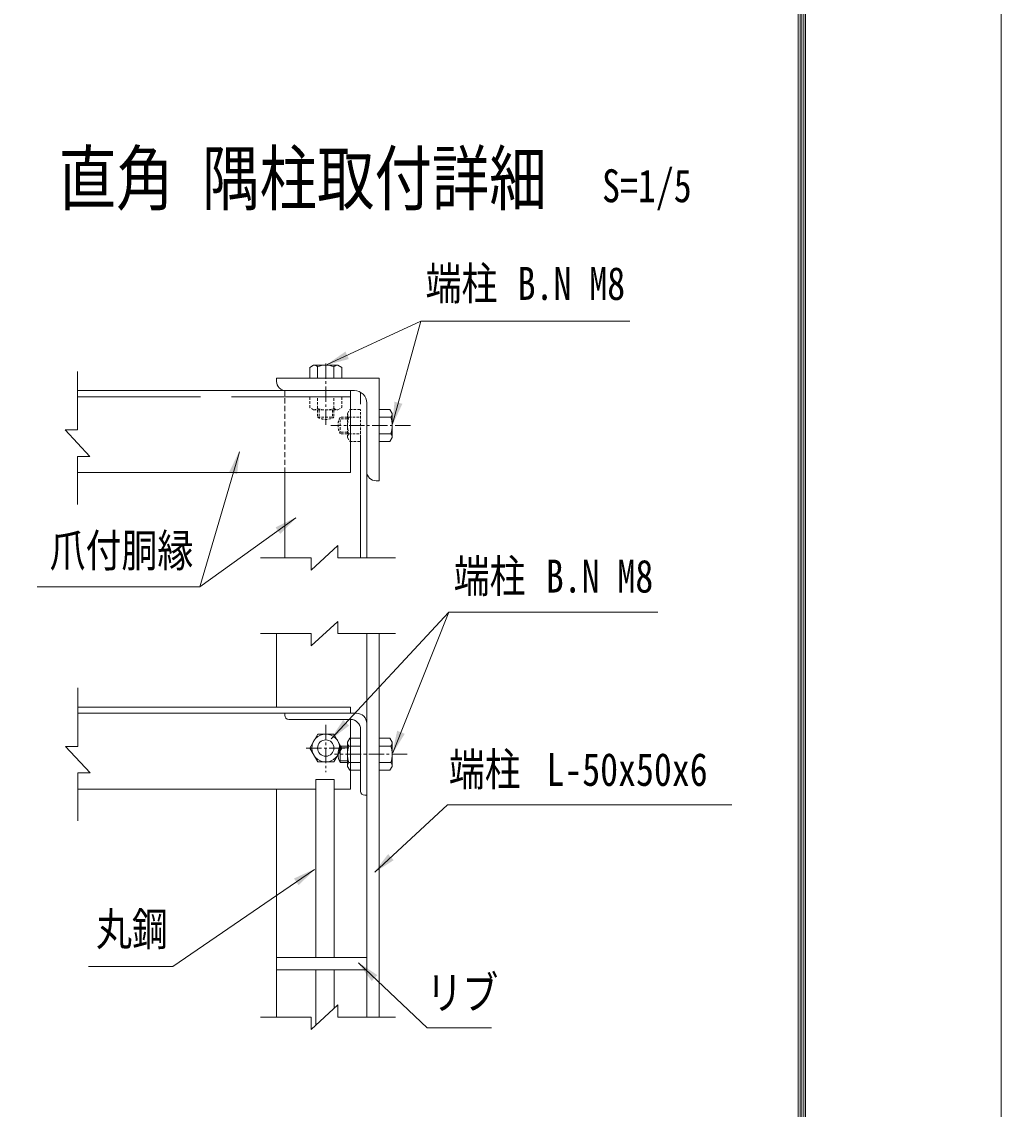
# Model space of a CAD drawing. Units: millimetres, scale not verified, with parts at other scales. Extents: x -4455 to 4455, y -3150 to 3150.
# Drawn here: x 3022 to 4455, y -973 to 619 of the extents above; entities that cross this region are included whole.
import ezdxf
from ezdxf.enums import TextEntityAlignment as Align

# ---------------------------------------------------------------- set-up
doc = ezdxf.new("R2010")
doc.units = ezdxf.units.MM
doc.header["$LTSCALE"] = 30
for name, pattern in [('DASHED', [7.5, 6, -1.5]), ('USER1', [1.125, 0.75, -0.125, 0.125, -0.125]), ('USER3', [0.1875, 0.125, -0.0625]), ('USER5', [0.375, 0.25, -0.125])]:
    doc.linetypes.add(name, pattern=pattern)
for name, color, linetype, lineweight in [('0-0_D-STR-TXT', 3, 'Continuous', 13), ('0-1_D-BMK', 2, 'USER1', 13), ('0-3_D-STR1', 1, 'Continuous', 18), ('0-6_D-STR3', 3, 'Continuous', 13), ('0-8_D-STR2', 2, 'Continuous', 13), ('0-9_D-STR-DIM', 1, 'Continuous', 18), ('0-B_5寸法', 1, 'Continuous', 18), ('1-1_7詳細', 3, 'Continuous', 18), ('1-2_D-TTL', 7, 'Continuous', 9)]:
    doc.layers.add(name, color=color, linetype=linetype, lineweight=lineweight)
doc.layers.add('0-D_D-TTL-TXT', color=7, linetype='Continuous')
doc.styles.add('ＭＳ ゴシック', font='')
doc.styles.get('ＭＳ ゴシック').set_extended_font_data('MS Gothic')

msp = doc.modelspace()

# ---------------------------------------------------------------- linework, layer by layer
at = {"layer": '0-0_D-STR-TXT'}
for p, q in [((3282.54, -208.29), (3422.83, -107.21)), ((3646.85, -245.49), (3564.8, -451.12))]:
    msp.add_line(p, q, dxfattribs=at)
for points in [[(3911.51, 180.49), (3605.7, 180.49), (3468.84, 117.12)], [(3044.55, -208.29), (3282.54, -208.29), (3340.27, -10.71)], [(3952.66, -245.49), (3646.85, -245.49), (3474.64, -430.82)], [(4060.9, -527.44), (3645.07, -527.44), (3538.37, -625.66)], [(3709.22, -853.74), (3615.3, -853.74), (3514.68, -758.8)]]:
    msp.add_lwpolyline(points, dxfattribs=at)
at = {"layer": '0-0_D-STR-TXT', "color": 7, "lineweight": 9}
msp.add_lwpolyline([(3119.65, -764.16), (3242.92, -764.16), (3450.17, -621.84)], dxfattribs=at)
at = {"layer": '0-0_D-STR-TXT'}
for points in [[(3466.75, 116.15), (3495.54, 136.08), (3500.57, 125.21)], [(3340.92, -8.5), (3336.99, -43.3), (3325.49, -39.94)], [(3424.69, -105.87), (3400.2, -130.9), (3393.2, -121.18)], [(3473.08, -432.51), (3492.17, -403.15), (3500.95, -411.31)], [(3563.95, -453.26), (3571.17, -419), (3582.3, -423.44)], [(3536.68, -627.22), (3558.01, -599.45), (3566.12, -608.26)], [(3513.01, -757.22), (3542.21, -776.54), (3533.99, -785.26)]]:
    msp.add_solid(points, dxfattribs=at)
at = {"layer": '0-0_D-STR-TXT', "color": 7}
msp.add_solid([(3452.06, -620.53), (3427.02, -645), (3420.23, -635.13)], dxfattribs=at)
at = {"layer": '0-1_D-BMK'}
for p, q in [((3466.75, 28.85), (3466.75, 121.21)), ((3590.75, 27.95), (3474.3, 27.95)), ((3466.75, -410.07), (3466.75, -479.46)), ((3438.19, -444.26), (3495.31, -444.26)), ((3585.85, -453.26), (3479.62, -453.26))]:
    msp.add_line(p, q, dxfattribs=at)
at = {"layer": '0-3_D-STR1'}
for p, q in [((3394.75, 96.95), (3394.75, 92.45)), ((3544.75, 96.95), (3394.75, 96.95)), ((3544.75, -53.05), (3544.75, 96.95)), ((3103.58, 78.95), (3499.75, 78.95)), ((3502.75, 78.95), (3394.75, 78.95)), ((3508.75, 78.95), (3408.25, 78.95)), ((3526.75, 60.95), (3526.75, -39.55)), ((3103.58, -41.05), (3502.75, -41.05)), ((3406.75, -165.78), (3406.75, -41.05)), ((3526.75, -165.78), (3526.75, -32.05)), ((3544.75, -53.05), (3540.25, -53.05)), ((3394.75, -384.26), (3394.75, -276.77)), ((3526.75, -838.12), (3526.75, -276.77)), ((3544.75, -838.12), (3544.75, -276.77)), ((3103.75, -384.26), (3499.75, -384.26)), ((3103.75, -393.26), (3499.75, -393.26)), ((3502.75, -384.26), (3394.75, -384.26)), ((3511.75, -393.26), (3406.75, -393.26)), ((3417.25, -384.26), (3417.55, -384.26)), ((3502.75, -402.26), (3412.75, -402.26)), ((3502.75, -504.26), (3502.75, -402.26)), ((3526.75, -513.26), (3526.75, -408.26)), ((3517.75, -507.26), (3517.75, -417.26)), ((3103.75, -504.26), (3452.06, -504.26)), ((3394.75, -838.12), (3394.75, -504.26)), ((3479.06, -504.26), (3502.75, -504.26)), ((3526.75, -513.26), (3523.75, -513.26))]:
    msp.add_line(p, q, dxfattribs=at)
at = {"layer": '0-3_D-STR1', "linetype": 'DASHED'}
for p, q in [((3103.58, 69.95), (3502.75, 69.95)), ((3517.75, -165.78), (3517.75, 76.54))]:
    msp.add_line(p, q, dxfattribs=at)
at = {"layer": '0-3_D-STR1'}
for centre, radius, start, end in [((3408.25, 92.45), 13.5, 180, 270.00009), ((3508.75, 60.95), 18, 0.00001, 90.00008), ((3540.25, -39.55), 13.5, 180, 270), ((3511.75, -408.26), 15, 0, 90), ((3523.75, -507.26), 6, 180, 270)]:
    msp.add_arc(centre, radius, start, end, dxfattribs=at)
at = {"layer": '0-6_D-STR3'}
for p, q in [((3448.99, 116.15), (3443.23, 112.82)), ((3443.23, 112.82), (3443.23, 96.95)), ((3448.99, 116.15), (3484.51, 116.15)), ((3454.75, 114.09), (3454.75, 96.95)), ((3478.75, 114.09), (3478.75, 96.95)), ((3484.51, 116.15), (3490.27, 112.82)), ((3490.27, 112.82), (3490.27, 96.95)), ((3560.62, 51.47), (3544.75, 51.47)), ((3544.75, 4.43), (3544.75, 51.47)), ((3563.95, 45.71), (3560.62, 51.47)), ((3561.89, 39.95), (3544.75, 39.95)), ((3563.95, 10.19), (3563.95, 45.71)), ((3561.89, 15.95), (3544.75, 15.95)), ((3560.62, 4.43), (3544.75, 4.43)), ((3563.95, 10.19), (3560.62, 4.43)), ((3517.75, -476.78), (3517.75, -429.74)), ((3560.62, -429.74), (3544.75, -429.74)), ((3544.75, -476.78), (3544.75, -429.74)), ((3563.95, -435.5), (3560.62, -429.74)), ((3487.89, -465.26), (3487.89, -441.26)), ((3498.55, -441.26), (3487.89, -441.26)), ((3498.55, -471.02), (3498.55, -435.5)), ((3500.61, -441.26), (3517.75, -441.26)), ((3561.89, -441.26), (3544.75, -441.26)), ((3563.95, -471.02), (3563.95, -435.5)), ((3498.55, -465.26), (3487.89, -465.26)), ((3498.55, -471.02), (3501.87, -476.78)), ((3500.61, -465.26), (3517.75, -465.26)), ((3501.87, -476.78), (3517.75, -476.78)), ((3561.89, -465.26), (3544.75, -465.26)), ((3560.62, -476.78), (3544.75, -476.78)), ((3563.95, -471.02), (3560.62, -476.78)), ((3526.75, -750.75), (3394.75, -750.75)), ((3526.75, -768.75), (3394.75, -768.75))]:
    msp.add_line(p, q, dxfattribs=at)
at = {"layer": '0-6_D-STR3', "color": 1, "linetype": 'USER3'}
for p, q in [((3443.23, 69.95), (3490.27, 69.95)), ((3443.23, 54.07), (3443.23, 69.95)), ((3454.75, 52.81), (3454.75, 69.95)), ((3478.75, 52.81), (3478.75, 69.95)), ((3448.99, 50.75), (3443.23, 54.07)), ((3448.99, 50.75), (3484.51, 50.75)), ((3454.75, 50.75), (3454.75, 40.09)), ((3457.15, 50.75), (3457.15, 38.88)), ((3476.35, 50.75), (3476.35, 38.88)), ((3478.75, 50.75), (3478.75, 40.09)), ((3517.75, 4.43), (3517.75, 51.47)), ((3454.75, 40.09), (3478.75, 40.09)), ((3498.55, 37.55), (3486.68, 37.55)), ((3487.89, 15.95), (3487.89, 39.95)), ((3498.55, 39.95), (3487.89, 39.95)), ((3498.55, 10.19), (3498.55, 45.71)), ((3500.61, 39.95), (3517.75, 39.95)), ((3498.55, 18.35), (3486.68, 18.35)), ((3498.55, 15.95), (3487.89, 15.95)), ((3500.61, 15.95), (3517.75, 15.95)), ((3498.55, 10.19), (3501.87, 4.43)), ((3501.87, 4.43), (3517.75, 4.43))]:
    msp.add_line(p, q, dxfattribs=at)
at = {"layer": '0-6_D-STR3', "color": 1}
for p, q in [((3498.55, -443.66), (3486.68, -443.66)), ((3498.55, -462.86), (3486.68, -462.86))]:
    msp.add_line(p, q, dxfattribs=at)
at = {"layer": '0-6_D-STR3', "color": 1, "linetype": 'USER3'}
for points in [[(3484.51, 50.75), (3490.27, 54.07), (3490.27, 69.95)], [(3498.55, 45.71), (3501.87, 51.47), (3517.75, 51.47)]]:
    msp.add_lwpolyline(points, dxfattribs=at)
at = {"layer": '0-6_D-STR3'}
msp.add_lwpolyline([(3490.27, -444.26), (3478.51, -423.89), (3454.99, -423.89), (3443.23, -444.26), (3454.99, -464.63), (3478.51, -464.63)], close=True, dxfattribs=at)
msp.add_lwpolyline([(3498.55, -435.5), (3501.87, -429.74), (3517.75, -429.74)], dxfattribs=at)
for radius in [20.4, 12]:
    msp.add_circle((3466.75, -444.26), radius, dxfattribs=at)
for centre, radius, start, end in [((3448.99, 107.06), 9.09, 50.6618, 90), ((3466.75, 80.15), 36, 70.52878, 109.47122), ((3484.51, 107.06), 9.09, 90, 129.3382), ((3554.86, 45.71), 9.09, 320.6618, 0), ((3527.95, 27.95), 36, 340.52878, 19.47122), ((3554.86, 10.19), 9.09, 0, 39.3382), ((3508.67, -453.26), 24, 150, 210), ((3507.64, -435.5), 9.09, 180, 219.3382), ((3534.55, -453.26), 36, 160.52878, 199.47122), ((3554.86, -435.5), 9.09, 320.6618, 0), ((3527.95, -453.26), 36, 340.52878, 19.47122), ((3507.64, -471.02), 9.09, 140.6618, 180), ((3554.86, -471.02), 9.09, 0, 39.3382)]:
    msp.add_arc(centre, radius, start, end, dxfattribs=at)
at = {"layer": '0-6_D-STR3', "color": 1, "linetype": 'USER3'}
for centre, radius, start, end in [((3448.99, 59.84), 9.09, 270, 309.3382), ((3466.75, 86.75), 36, 250.52878, 289.47122), ((3484.51, 59.84), 9.09, 230.6618, 270), ((3466.75, 60.87), 24, 240, 300), ((3508.67, 27.95), 24, 150, 210), ((3507.64, 45.71), 9.09, 180, 219.3382), ((3534.55, 27.95), 36, 160.52878, 199.47122), ((3507.64, 10.19), 9.09, 140.6618, 180)]:
    msp.add_arc(centre, radius, start, end, dxfattribs=at)
at = {"layer": '0-8_D-STR2', "color": 7, "lineweight": 9}
for p, q in [((3452.06, -750.75), (3452.06, -490.32)), ((3452.06, -490.32), (3479.06, -490.32)), ((3479.06, -750.75), (3479.06, -490.32)), ((3452.06, -849.95), (3452.06, -768.75)), ((3479.06, -824.88), (3479.06, -768.75))]:
    msp.add_line(p, q, dxfattribs=at)
at = {"layer": '0-9_D-STR-DIM', "color": 4, "lineweight": 13}
for p, q in [((3103.58, 21.39), (3103.58, 106.97)), ((3085.58, 21.39), (3121.58, -17.39)), ((3103.58, 21.39), (3085.58, 21.39)), ((3103.58, -17.39), (3103.58, -87.58)), ((3103.58, -17.39), (3121.58, -17.39)), ((3445.43, -183.78), (3484.2, -147.78)), ((3484.2, -165.78), (3484.2, -147.78)), ((3445.43, -165.78), (3371.21, -165.78)), ((3445.43, -165.78), (3445.43, -183.78)), ((3484.2, -165.78), (3568.88, -165.78)), ((3445.43, -294.77), (3484.2, -258.77)), ((3484.2, -276.77), (3484.2, -258.77)), ((3445.43, -276.77), (3371.21, -276.77)), ((3445.43, -276.77), (3445.43, -294.77)), ((3484.2, -276.77), (3568.88, -276.77)), ((3445.43, -856.12), (3484.2, -820.12)), ((3484.2, -838.12), (3484.2, -820.12)), ((3445.43, -838.12), (3371.21, -838.12)), ((3445.43, -838.12), (3445.43, -856.12)), ((3484.2, -838.12), (3568.88, -838.12))]:
    msp.add_line(p, q, dxfattribs=at)
at = {"layer": '0-B_5寸法', "color": 3}
msp.add_line((3605.7, 180.49), (3564.56, 30.17), dxfattribs=at)
msp.add_solid([(3563.95, 27.95), (3567.28, 62.81), (3578.84, 59.64)], dxfattribs=at)
at = {"layer": '1-1_7詳細', "color": 1, "linetype": 'USER5'}
msp.add_line((3406.75, -41.05), (3406.75, 79.03), dxfattribs=at)
at = {"layer": '1-1_7詳細', "color": 7, "lineweight": 9}
for p, q in [((3502.75, -41.05), (3502.75, 78.95)), ((3406.75, -393.26), (3406.75, -396.26)), ((3502.75, -393.26), (3502.75, -384.26))]:
    msp.add_line(p, q, dxfattribs=at)
at = {"layer": '1-1_7詳細', "color": 4}
for p, q in [((3103.75, -441.82), (3103.75, -356.24)), ((3085.75, -441.82), (3121.75, -480.6)), ((3103.75, -441.82), (3085.75, -441.82)), ((3103.75, -480.6), (3103.75, -550.79)), ((3103.75, -480.6), (3121.75, -480.6))]:
    msp.add_line(p, q, dxfattribs=at)
at = {"layer": '1-1_7詳細', "color": 7, "lineweight": 9}
for centre, radius, start, end in [((3412.75, -396.26), 6, 180, 270), ((3502.75, -417.26), 15, 0, 90)]:
    msp.add_arc(centre, radius, start, end, dxfattribs=at)
at = {"layer": '1-2_D-TTL', "color": 2, "lineweight": 18}
msp.add_lwpolyline([(-4454.55, 3150.43), (4455.14, 3150.43), (4455.14, -3150), (-4454.55, -3150)], close=True, dxfattribs=at)
at = {"layer": '1-2_D-TTL'}
for points in [[(-4168.17, 2917.08), (4168.76, 2917.08), (4168.76, -2916.65), (-4168.17, -2916.65)], [(-4165.52, 2914.43), (4166.11, 2914.43), (4166.11, -2914), (-4165.52, -2914)], [(-4162.87, 2911.78), (4163.46, 2911.78), (4163.46, -2911.34), (-4162.87, -2911.34)], [(-4160.21, 2909.13), (4160.81, 2909.13), (4160.81, -2908.69), (-4160.21, -2908.69)], [(-4157.56, 2906.48), (4158.15, 2906.48), (4158.15, -2906.04), (-4157.56, -2906.04)]]:
    msp.add_lwpolyline(points, close=True, dxfattribs=at)

# ---------------------------------------------------------------- texts
at = {"layer": '0-0_D-STR-TXT', "style": 'ＭＳ ゴシック', "width": 0.8}
for s, p in [('端柱', (3612.74, 197.32)), ('B.N M8', (3747.55, 197.32)), ('爪付胴縁', (3062.69, -193.48)), ('端柱', (3653.89, -231.06)), ('B.N M8', (3788.7, -231.06)), ('端柱', (3646.8, -514.03)), ('L-50x50x6', (3789.62, -514.03)), ('丸鋼', (3130.6, -747.81)), ('リブ', (3614.09, -840.92))]:
    msp.add_text(s, height=48.17, dxfattribs=at).set_placement(p, align=Align.BOTTOM_LEFT)
at = {"layer": '0-D_D-TTL-TXT', "style": 'ＭＳ ゴシック', "width": 0.8}
msp.add_text('直角 隅柱取付詳細', height=76.98, dxfattribs=at).set_placement((3076.05, 328.14), align=Align.BOTTOM_LEFT)
at = {"layer": '0-D_D-TTL-TXT', "color": 3, "style": 'ＭＳ ゴシック', "width": 0.8}
msp.add_text('S=1/5', height=48.17, dxfattribs=at).set_placement((3871.09, 340.28), align=Align.BOTTOM_LEFT)

doc.saveas('drawing.dxf')
